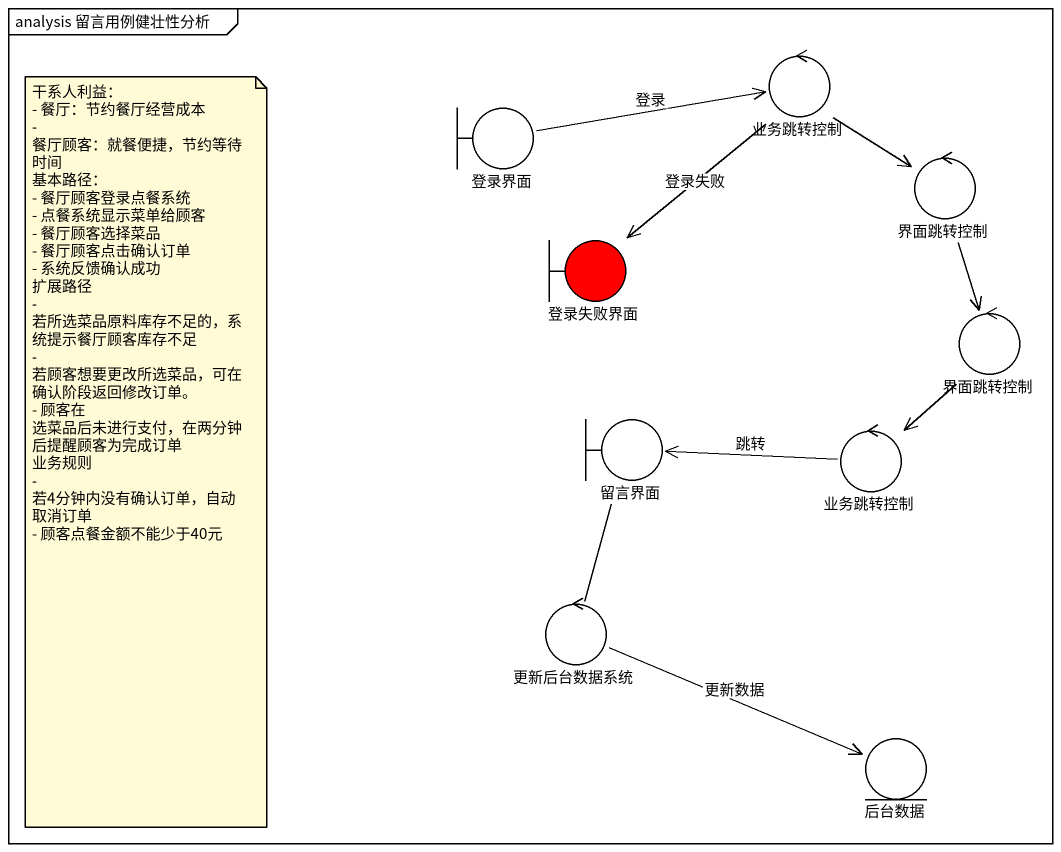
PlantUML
@startuml
mainframe analysis 留言用例健壮性分析
control 业务跳转控制
boundary 登录界面
control 界面跳转控制
boundary 登录失败界面 #FF0000
control "界面跳转控制" as 界面跳转控制_2
boundary 留言界面
control "业务跳转控制" as 业务跳转控制_2
control 更新后台数据系统
entity 后台数据
业务跳转控制 --> 界面跳转控制
业务跳转控制 --> 登录失败界面 : 登录失败
登录界面 -right-> 业务跳转控制 : 登录
界面跳转控制 --> 界面跳转控制_2
界面跳转控制_2 --> 业务跳转控制_2
留言界面 -- 更新后台数据系统
业务跳转控制_2 -left-> 留言界面 : 跳转
更新后台数据系统 -right-> 后台数据 : 更新数据
note as N1
  干系人利益：
  - 餐厅：节约餐厅经营成本
  - 餐厅顾客：就餐便捷，节约等待时间
  基本路径：
  - 餐厅顾客登录点餐系统
  - 点餐系统显示菜单给顾客
  - 餐厅顾客选择菜品
  - 餐厅顾客点击确认订单
  - 系统反馈确认成功
  扩展路径
  - 若所选菜品原料库存不足的，系统提示餐厅顾客库存不足
  - 若顾客想要更改所选菜品，可在确认阶段返回修改订单。
  - 顾客在 选菜品后未进行支付，在两分钟后提醒顾客为完成订单
  业务规则
  - 若4分钟内没有确认订单，自动取消订单
  - 顾客点餐金额不能少于40元
end note
@enduml
